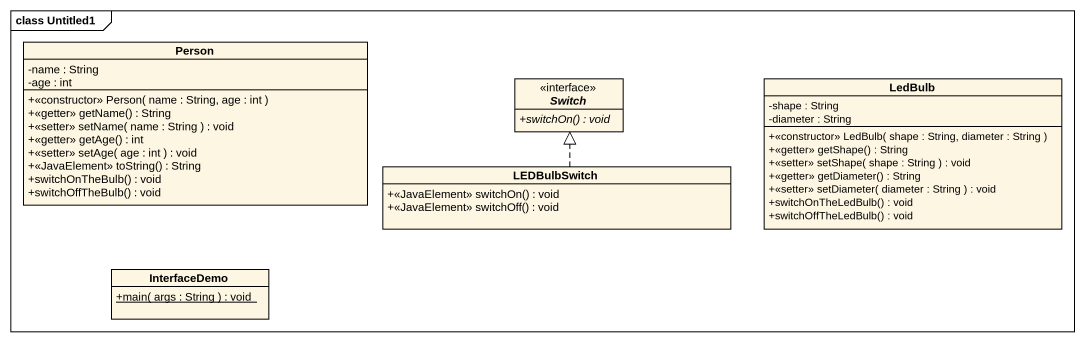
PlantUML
@startuml
mainframe class Untitled1
hide circle
hide empty members
skinparam classAttributeIconSize 0
class "Person" as Person_ {
  -name : String
  -age : int
  +<<constructor>> Person( name : String, age : int )
  +<<getter>> getName() : String
  +<<setter>> setName( name : String ) : void
  +<<getter>> getAge() : int
  +<<setter>> setAge( age : int ) : void
  +<<JavaElement>> toString() : String
  +switchOnTheBulb() : void
  +switchOffTheBulb() : void
}
interface Switch {
  {abstract} +switchOn() : void
}
class LedBulb {
  -shape : String
  -diameter : String
  +<<constructor>> LedBulb( shape : String, diameter : String )
  +<<getter>> getShape() : String
  +<<setter>> setShape( shape : String ) : void
  +<<getter>> getDiameter() : String
  +<<setter>> setDiameter( diameter : String ) : void
  +switchOnTheLedBulb() : void
  +switchOffTheLedBulb() : void
}
class LEDBulbSwitch {
  +<<JavaElement>> switchOn() : void
  +<<JavaElement>> switchOff() : void
}
class InterfaceDemo {
  {static} +main( args : String ) : void
}
LEDBulbSwitch .up.|> Switch
@enduml
